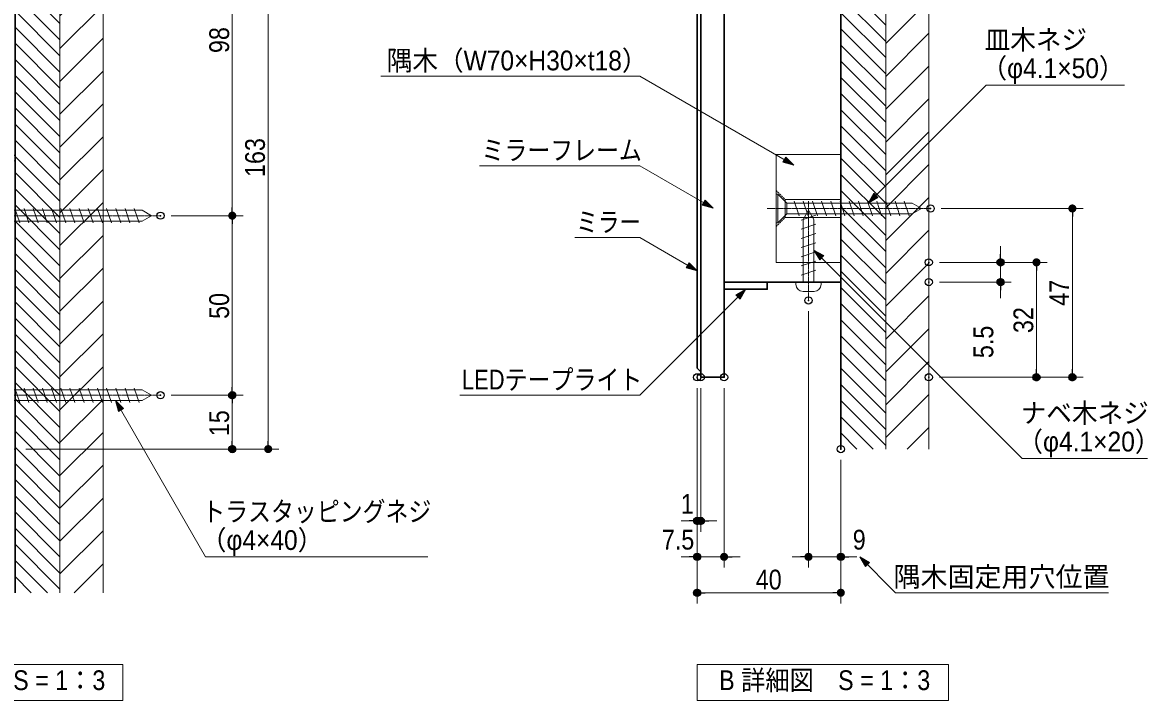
# Model space of a CAD drawing. Units: millimetres, scale not verified, with parts at other scales. Extents: x -4547 to 4547, y -2284 to 2284.
# Drawn here: x -1330 to 237, y 435 to 1379 of the extents above; entities that cross this region are included whole.
import ezdxf
from ezdxf.enums import TextEntityAlignment as Align

# ---------------------------------------------------------------- set-up
doc = ezdxf.new("R2010")
doc.units = ezdxf.units.MM
doc.header["$LTSCALE"] = 20
doc.header["$PDMODE"] = 32
doc.header["$PDSIZE"] = 10
doc.linetypes.add('USER1', pattern=[0.8, 0.5, -0.3])
doc.linetypes.add('USER2', pattern=[2.91, 1.76, -0.4, 0.35, -0.4])
for name, color, linetype, lineweight in [('0-1_3一般', 7, 'Continuous', 15), ('0-2_2寸法-2', 7, 'Continuous', 15), ('0-3_0', 7, 'Continuous', 25), ('0-5_2寸法-1', 7, 'Continuous', 15), ('0-6_2寸法-3', 7, 'Continuous', 15)]:
    doc.layers.add(name, color=color, linetype=linetype, lineweight=lineweight)
doc.layers.add('0-4_Defpoints', color=7, linetype='Continuous')
doc.styles.add('ＭＳ Ｐゴシック', font='')
doc.styles.get('ＭＳ Ｐゴシック').set_extended_font_data('MS PGothic')

# ---------------------------------------------------------------- blocks, each defined once
blk = doc.blocks.new('グループ-93')
at = {"layer": '0-1_3一般'}
for p, q in [((-250, 22670), (-250, 21730)), ((-250, 22670), (-200, 22670)), ((-200, 22670), (-200, 21730)), ((-200, 22350), (3540.2, 22350)), ((130.6, 22000), (-5.8, 22400)), ((386.2, 22000), (249.8, 22400)), ((641.8, 22000), (505.4, 22400)), ((897.4, 22000), (761, 22400)), ((1153.1, 22000), (1016.7, 22400)), ((1408.7, 22000), (1272.3, 22400)), ((1664.3, 22000), (1527.9, 22400)), ((1919.9, 22000), (1783.5, 22400)), ((2175.5, 22000), (2039.1, 22400)), ((2431.1, 22000), (2294.7, 22400)), ((2686.7, 22000), (2550.4, 22400)), ((2942.4, 22000), (2806, 22400)), ((3198, 22000), (3061.6, 22400)), ((3453.6, 22000), (3317.2, 22400)), ((3800, 22200), (3540.2, 22350)), ((-200, 22050), (3540.2, 22050)), ((3800, 22200), (3540.2, 22050)), ((-250, 21730), (-200, 21730))]:
    blk.add_line(p, q, dxfattribs=at)
at = {"layer": '0-1_3一般', "linetype": 'USER2'}
blk.add_line((-700, 22200), (4050, 22200), dxfattribs=at)
at = {"layer": '0-1_3一般'}
blk.add_arc((202.3, 22200), 652.2, 133.8974, 226.1026, dxfattribs=at)
blk = doc.blocks.new('グループ-94')
at = {"layer": '0-1_3一般', "linetype": 'USER1'}
for p, q in [((-100, 29250), (-1164, 29250)), ((0, 23941.4), (0, 29150))]:
    blk.add_line(p, q, dxfattribs=at)
for points in [[(-1264, 29150), (-1264, 28850), (-2700, 28850)], [(-2800, 28750), (-2800, 26500), (-170.7, 23870.7)], [(-200, 15700), (0, 15700), (0, 23700), (-2500, 26200), (-2641.4, 26058.6), (-200, 23617.2), (-200, 22250), (-150, 22200), (-200, 22150), (-200, 17250), (-150, 17200), (-200, 17150), (-200, 15720)]]:
    blk.add_lwpolyline(points, dxfattribs=at)
blk.add_lwpolyline([(-150, 24062.1), (-150, 29100), (-1114, 29100), (-1114, 28700), (-2650, 28700), (-2650, 26562.1)], close=True, dxfattribs=at)
for centre, start, end in [((-1164, 29150), 90, 180), ((-100, 29150), 0, 90), ((-2700, 28750), 90, 180), ((-100, 23941.4), 225, 0)]:
    blk.add_arc(centre, 100, start, end, dxfattribs=at)
blk = doc.blocks.new('グループ-95')
at = {"layer": '0-1_3一般'}
for p, q in [((-250, 17670), (-250, 16730)), ((-250, 17670), (-200, 17670)), ((-200, 17670), (-200, 16730)), ((-200, 17350), (3540.2, 17350)), ((130.6, 17000), (-5.8, 17400)), ((386.2, 17000), (249.8, 17400)), ((641.8, 17000), (505.4, 17400)), ((897.4, 17000), (761, 17400)), ((1153.1, 17000), (1016.7, 17400)), ((1408.7, 17000), (1272.3, 17400)), ((1664.3, 17000), (1527.9, 17400)), ((1919.9, 17000), (1783.5, 17400)), ((2175.5, 17000), (2039.1, 17400)), ((2431.1, 17000), (2294.7, 17400)), ((2686.7, 17000), (2550.4, 17400)), ((2942.4, 17000), (2806, 17400)), ((3198, 17000), (3061.6, 17400)), ((3453.6, 17000), (3317.2, 17400)), ((3800, 17200), (3540.2, 17350)), ((-200, 17050), (3540.2, 17050)), ((3800, 17200), (3540.2, 17050)), ((-250, 16730), (-200, 16730))]:
    blk.add_line(p, q, dxfattribs=at)
at = {"layer": '0-1_3一般', "linetype": 'USER2'}
blk.add_line((-700, 17200), (4050, 17200), dxfattribs=at)
at = {"layer": '0-1_3一般'}
blk.add_arc((202.3, 17200), 652.2, 133.8974, 226.1026, dxfattribs=at)
blk = doc.blocks.new('グループ-96')
at = {"layer": '0-1_3一般', "lineweight": 30}
blk.add_line((0, 34000), (0, 11700), dxfattribs=at)
at = {"layer": '0-1_3一般'}
for p, q in [((200, 34000), (1250, 32950)), ((650, 34000), (1250, 33400)), ((1100, 34000), (1250, 33850)), ((1250, 34000), (1250, 11700)), ((2450, 34000), (2450, 11700)), ((0, 33750), (1250, 32500)), ((0, 33300), (1250, 32050)), ((0, 32850), (1250, 31600)), ((0, 32400), (1250, 31150)), ((0, 31950), (1250, 30700)), ((0, 31500), (1250, 30250)), ((0, 31050), (1250, 29800)), ((0, 30600), (1250, 29350)), ((0, 30150), (1250, 28900)), ((0, 29700), (1250, 28450)), ((0, 29250), (1250, 28000)), ((0, 28800), (1250, 27550)), ((0, 28350), (1250, 27100)), ((0, 27900), (1250, 26650)), ((0, 27450), (1250, 26200)), ((0, 27000), (1250, 25750)), ((0, 26550), (1250, 25300)), ((0, 26100), (1250, 24850)), ((0, 25650), (1250, 24400)), ((0, 25200), (1250, 23950)), ((0, 24750), (1250, 23500)), ((0, 24300), (1250, 23050)), ((0, 23850), (1250, 22600)), ((0, 23400), (1250, 22150)), ((0, 22950), (1250, 21700)), ((0, 22500), (1250, 21250)), ((0, 22050), (1250, 20800)), ((0, 21600), (1250, 20350)), ((0, 21150), (1250, 19900)), ((0, 20700), (1250, 19450)), ((0, 20250), (1250, 19000)), ((0, 19800), (1250, 18550)), ((0, 19350), (1250, 18100)), ((0, 18900), (1250, 17650)), ((0, 18450), (1250, 17200)), ((0, 18000), (1250, 16750)), ((0, 17550), (1250, 16300)), ((0, 17100), (1250, 15850)), ((0, 16650), (1250, 15400)), ((0, 16200), (1250, 14950)), ((0, 15750), (1250, 14500)), ((0, 15300), (1250, 14050)), ((0, 14850), (1250, 13600)), ((0, 14400), (1250, 13150)), ((0, 13950), (1250, 12700)), ((0, 13500), (1250, 12250)), ((0, 13050), (1250, 11800)), ((0, 12600), (900, 11700)), ((0, 12150), (450, 11700))]:
    blk.add_line(p, q, dxfattribs=at)
at = {"layer": '0-1_3一般', "lineweight": 5}
for p, q in [((1250, 33254), (1996, 34000)), ((1250, 32339.6), (2450, 33539.6)), ((1250, 31425.2), (2450, 32625.2)), ((1250, 30510.8), (2450, 31710.8)), ((1250, 29596.4), (2450, 30796.4)), ((1250, 28682), (2450, 29882)), ((1250, 27767.6), (2450, 28967.6)), ((1250, 26853.2), (2450, 28053.2)), ((1250, 25938.8), (2450, 27138.8)), ((1250, 25024.4), (2450, 26224.4)), ((1250, 24110), (2450, 25310)), ((1250, 23195.6), (2450, 24395.6)), ((1250, 22281.2), (2450, 23481.2)), ((1250, 21366.8), (2450, 22566.8)), ((1250, 20452.4), (2450, 21652.4)), ((1250, 19538), (2450, 20738)), ((1250, 18623.6), (2450, 19823.6)), ((1250, 17709.2), (2450, 18909.2)), ((1250, 16794.8), (2450, 17994.8)), ((1250, 15880.4), (2450, 17080.4)), ((1250, 14966), (2450, 16166)), ((1250, 14051.6), (2450, 15251.6)), ((1250, 13137.2), (2450, 14337.2)), ((1250, 12222.8), (2450, 13422.8)), ((1641.6, 11700), (2450, 12508.4))]:
    blk.add_line(p, q, dxfattribs=at)
blk = doc.blocks.new('グループ-97')
at = {"layer": '0-1_3一般', "lineweight": 30}
for points in [[(-3250, 11700), (-3250, 32000), (-3900, 32000), (-3900, 11700)], [(-4000, 11700), (-4000, 31750), (-3900, 31850)], [(-3250, 11700), (-3250, 29350), (0, 29350), (0, 11700)]]:
    blk.add_lwpolyline(points, dxfattribs=at)
blk.add_lwpolyline([(-3250, 29550), (-2050, 29550), (-2050, 29350), (-3250, 29350)], close=True, dxfattribs=at)
at = {"layer": '0-1_3一般'}
for name in ['グループ-96', 'グループ-94', 'グループ-93', 'グループ-95']:
    blk.add_blockref(name, (0, 0), dxfattribs=at)
blk = doc.blocks.new('グループ-98')
at = {"layer": '0-1_3一般', "linetype": 'USER2'}
blk.add_line((22100, 22600), (22100, 19840), dxfattribs=at)
at = {"layer": '0-1_3一般'}
for p, q in [((22100, 22350), (21950, 22090.2)), ((22100, 22350), (22250, 22090.2)), ((22300, 22214.3), (21900, 22077.9)), ((22300, 21958.7), (21900, 21822.3)), ((21950, 20350), (21950, 22090.2)), ((22250, 20350), (22250, 22090.2)), ((22300, 21703.1), (21900, 21566.7)), ((22300, 21447.4), (21900, 21311)), ((22300, 21191.8), (21900, 21055.4)), ((22300, 20936.2), (21900, 20799.8)), ((22300, 20680.6), (21900, 20544.2)), ((21750, 20350), (22450, 20350)), ((21750, 20300), (21750, 20350)), ((21750, 20350), (21750, 20290)), ((21950, 20090), (22260, 20090)), ((22450, 20350), (22450, 20290))]:
    blk.add_line(p, q, dxfattribs=at)
for centre, start, end in [((21950, 20290), 180, 270), ((22250, 20290), 270, 0)]:
    blk.add_arc(centre, 200, start, end, dxfattribs=at)
blk = doc.blocks.new('グループ-99')
at = {"layer": '0-1_3一般'}
for p, q in [((21200, 22800), (21250, 22800)), ((21200, 22800), (21200, 22000)), ((21250, 22800), (21250, 22000)), ((21250, 22800), (21500, 22550)), ((21836.2, 22200), (21699.8, 22600)), ((22091.8, 22200), (21955.4, 22600)), ((22347.4, 22200), (22211, 22600)), ((22603.1, 22200), (22466.7, 22600)), ((22858.7, 22200), (22722.3, 22600)), ((23114.3, 22200), (22977.9, 22600)), ((23369.9, 22200), (23233.5, 22600)), ((23625.5, 22200), (23489.1, 22600)), ((23881.1, 22200), (23744.7, 22600)), ((24136.7, 22200), (24000.4, 22600)), ((24392.4, 22200), (24256, 22600)), ((24648, 22200), (24511.6, 22600)), ((24903.6, 22200), (24767.2, 22600)), ((21500, 22550), (24990.2, 22550)), ((21500, 22250), (24990.2, 22250)), ((25250, 22400), (24990.2, 22550)), ((25250, 22400), (24990.2, 22250)), ((21200, 22000), (21250, 22000))]:
    blk.add_line(p, q, dxfattribs=at)
at = {"layer": '0-1_3一般', "linetype": 'USER2'}
blk.add_line((20950, 22400), (25500, 22400), dxfattribs=at)
at = {"layer": '0-1_3一般'}
blk.add_lwpolyline([(21250, 22000), (21500, 22250), (21500, 22550)], dxfattribs=at)
blk = doc.blocks.new('グループ-100')
at = {"layer": '0-1_3一般', "linetype": 'USER1'}
blk.add_line((21450, 22650), (23000, 22650), dxfattribs=at)
blk.add_lwpolyline([(21200, 23900), (23000, 23900), (23000, 20900), (21200, 20900)], close=True, dxfattribs=at)
for points in [[(21200, 22900), (21450, 22650), (21450, 22150)], [(21200, 21900), (21450, 22150), (23000, 22150)]]:
    blk.add_lwpolyline(points, dxfattribs=at)
blk = doc.blocks.new('グループ-101')
at = {"layer": '0-1_3一般', "lineweight": 30}
blk.add_line((23000, 29900), (23000, 15700), dxfattribs=at)
at = {"layer": '0-1_3一般'}
for p, q in [((23200, 29900), (24250, 28850)), ((23650, 29900), (24250, 29300)), ((24100, 29900), (24250, 29750)), ((24250, 29900), (24250, 15700)), ((25450, 29900), (25450, 15700)), ((23000, 29650), (24250, 28400)), ((23000, 29200), (24250, 27950)), ((23000, 28750), (24250, 27500)), ((23000, 28300), (24250, 27050)), ((23000, 27850), (24250, 26600)), ((23000, 27400), (24250, 26150)), ((23000, 26950), (24250, 25700)), ((23000, 26500), (24250, 25250)), ((23000, 26050), (24250, 24800)), ((23000, 25600), (24250, 24350)), ((23000, 25150), (24250, 23900)), ((23000, 24700), (24250, 23450)), ((23000, 24250), (24250, 23000)), ((23000, 23800), (24250, 22550)), ((23000, 23350), (24250, 22100)), ((23000, 22900), (24250, 21650)), ((23000, 22450), (24250, 21200)), ((23000, 22000), (24250, 20750)), ((23000, 21550), (24250, 20300)), ((23000, 21100), (24250, 19850)), ((23000, 20650), (24250, 19400)), ((23000, 20200), (24250, 18950)), ((23000, 19750), (24250, 18500)), ((23000, 19300), (24250, 18050)), ((23000, 18850), (24250, 17600)), ((23000, 18400), (24250, 17150)), ((23000, 17950), (24250, 16700)), ((23000, 17500), (24250, 16250)), ((23000, 17050), (24250, 15800)), ((23000, 16600), (23900, 15700)), ((23000, 16150), (23450, 15700))]:
    blk.add_line(p, q, dxfattribs=at)
at = {"layer": '0-1_3一般', "lineweight": 5}
for p, q in [((24250, 29736.4), (24413.6, 29900)), ((24250, 28822), (25328, 29900)), ((24250, 27907.6), (25450, 29107.6)), ((24250, 26993.2), (25450, 28193.2)), ((24250, 26078.8), (25450, 27278.8)), ((24250, 25164.4), (25450, 26364.4)), ((24250, 24250), (25450, 25450)), ((24250, 23335.6), (25450, 24535.6)), ((24250, 22421.2), (25450, 23621.2)), ((24250, 21506.8), (25450, 22706.8)), ((24250, 20592.4), (25450, 21792.4)), ((24250, 19678), (25450, 20878)), ((24250, 18763.6), (25450, 19963.6)), ((24250, 17849.2), (25450, 19049.2)), ((24250, 16934.8), (25450, 18134.8)), ((24250, 16020.4), (25450, 17220.4)), ((24844, 15700), (25450, 16306))]:
    blk.add_line(p, q, dxfattribs=at)
blk = doc.blocks.new('グループ-102')
at = {"layer": '0-1_3一般', "lineweight": 30}
for points in [[(19100, 17850), (19000, 17950), (19000, 29900)], [(19750, 29900), (19750, 17700), (19100, 17700), (19100, 29900)], [(23000, 29900), (23000, 20350), (19750, 20350), (19750, 29900)]]:
    blk.add_lwpolyline(points, dxfattribs=at)
blk.add_lwpolyline([(19750, 20350), (20950, 20350), (20950, 20150), (19750, 20150)], close=True, dxfattribs=at)
at = {"layer": '0-1_3一般'}
for name in ['グループ-101', 'グループ-100', 'グループ-99', 'グループ-98']:
    blk.add_blockref(name, (0, 0), dxfattribs=at)
blk = doc.blocks.new('_Dot')
at = {"layer": '0-3_0'}
blk.add_line((-10, 0), (-20, 0), dxfattribs=at)
for points in [[(0, 0), (-10, 0), (-9.92, 1.25)], [(0, 0), (-9.92, -1.25), (-10, 0)], [(0, 0), (-9.92, 1.25), (-9.69, 2.49)], [(0, 0), (-9.69, -2.49), (-9.92, -1.25)], [(0, 0), (-9.69, 2.49), (-9.3, 3.68)], [(0, 0), (-9.3, -3.68), (-9.69, -2.49)], [(0, 0), (-9.3, 3.68), (-8.76, 4.82)], [(0, 0), (-8.76, -4.82), (-9.3, -3.68)], [(0, 0), (-8.76, 4.82), (-8.09, 5.88)], [(0, 0), (-8.09, -5.88), (-8.76, -4.82)], [(0, 0), (-8.09, 5.88), (-7.29, 6.85)], [(0, 0), (-7.29, -6.85), (-8.09, -5.88)], [(0, 0), (-7.29, 6.85), (-6.37, 7.71)], [(0, 0), (-6.37, -7.71), (-7.29, -6.85)], [(0, 0), (-6.37, 7.71), (-5.36, 8.44)], [(0, 0), (-5.36, -8.44), (-6.37, -7.71)], [(0, 0), (-5.36, 8.44), (-4.26, 9.05)], [(0, 0), (-4.26, -9.05), (-5.36, -8.44)], [(0, 0), (-4.26, 9.05), (-3.09, 9.51)], [(0, 0), (-3.09, -9.51), (-4.26, -9.05)], [(0, 0), (-3.09, 9.51), (-1.87, 9.82)], [(0, 0), (-1.87, -9.82), (-3.09, -9.51)], [(0, 0), (-1.87, 9.82), (-0.63, 9.98)], [(0, 0), (-0.63, -9.98), (-1.87, -9.82)], [(0, 0), (-0.63, 9.98), (0.63, 9.98)], [(0, 0), (0.63, -9.98), (-0.63, -9.98)], [(0, 0), (0.63, 9.98), (1.87, 9.82)], [(0, 0), (1.87, 9.82), (3.09, 9.51)], [(0, 0), (3.09, 9.51), (4.26, 9.05)], [(0, 0), (4.26, 9.05), (5.36, 8.44)], [(0, 0), (5.36, 8.44), (6.37, 7.71)], [(0, 0), (6.37, 7.71), (7.29, 6.85)], [(0, 0), (7.29, 6.85), (8.09, 5.88)], [(0, 0), (8.09, 5.88), (8.76, 4.82)], [(0, 0), (8.76, 4.82), (9.3, 3.68)], [(0, 0), (9.3, 3.68), (9.69, 2.49)], [(0, 0), (9.69, 2.49), (9.92, 1.25)], [(0, 0), (9.92, 1.25), (10, 0)], [(0, 0), (1.87, -9.82), (0.63, -9.98)], [(0, 0), (3.09, -9.51), (1.87, -9.82)], [(0, 0), (4.26, -9.05), (3.09, -9.51)], [(0, 0), (5.36, -8.44), (4.26, -9.05)], [(0, 0), (6.37, -7.71), (5.36, -8.44)], [(0, 0), (7.29, -6.85), (6.37, -7.71)], [(0, 0), (8.09, -5.88), (7.29, -6.85)], [(0, 0), (8.76, -4.82), (8.09, -5.88)], [(0, 0), (9.3, -3.68), (8.76, -4.82)], [(0, 0), (9.69, -2.49), (9.3, -3.68)], [(0, 0), (9.92, -1.25), (9.69, -2.49)], [(0, 0), (10, 0), (9.92, -1.25)]]:
    blk.add_solid(points, dxfattribs=at)

msp = doc.modelspace()

# ---------------------------------------------------------------- linework, layer by layer
at = {"layer": '0-2_2寸法-2'}
for p, q in [((31.87, 1056.26), (31.87, 1067.51)), ((-53.13, 1045), (46.87, 1045)), ((31.87, 1045), (31.87, 1017.5)), ((-53.13, 1017.5), (46.87, 1017.5)), ((31.87, 1006.24), (31.87, 994.99)), ((-235.63, 977), (-235.63, 620)), ((-390.63, 870), (-390.63, 670)), ((-385.63, 870), (-385.63, 670)), ((-353.13, 870), (-353.13, 620)), ((-190.63, 770), (-190.63, 620)), ((-401.88, 685), (-413.14, 685)), ((-390.63, 685), (-385.63, 685)), ((-374.37, 685), (-363.11, 685)), ((-390.63, 670), (-390.63, 620)), ((-401.88, 635), (-413.14, 635)), ((-353.13, 635), (-390.63, 635)), ((-341.87, 635), (-330.61, 635)), ((-246.88, 635), (-258.14, 635)), ((-235.63, 635), (-190.63, 635)), ((-179.37, 635), (-168.11, 635))]:
    msp.add_line(p, q, dxfattribs=at)
at = {"layer": '0-4_Defpoints'}
for p in [(-1138.13, 1110), (-65.63, 1120), (-68.13, 1045), (31.87, 1045), (-68.13, 1017.5), (31.87, 1017.5), (-235.63, 992), (-390.63, 885), (-385.63, 885), (-353.13, 885), (-68.13, 885), (81.87, 885), (131.87, 885), (-1138.13, 860), (-1038.13, 860), (-1038.13, 785), (-190.63, 785), (-390.63, 685), (-385.63, 685), (-390.63, 635), (-190.63, 635), (-390.63, 585)]:
    msp.add_point(p, dxfattribs=at)
at = {"layer": '0-5_2寸法-1'}
for p, q in [((-1038.13, 1121.26), (-1038.13, 1588.74)), ((-988.13, 796.26), (-988.13, 1588.74)), ((-50.63, 1120), (146.87, 1120)), ((-1123.13, 1110), (-1023.13, 1110)), ((-1123.13, 1110), (-1023.13, 1110)), ((-1038.13, 1098.74), (-1038.13, 871.26)), ((131.87, 1108.74), (131.87, 896.26)), ((46.87, 1045), (96.87, 1045)), ((81.87, 1033.74), (81.87, 896.26)), ((-53.13, 885), (96.87, 885)), ((96.87, 885), (146.87, 885)), ((-1123.13, 860), (-1023.13, 860)), ((-1123.13, 860), (-1023.13, 860)), ((-1038.13, 796.26), (-1038.13, 848.74)), ((-1325.63, 785), (-1023.13, 785)), ((-1023.13, 785), (-973.13, 785)), ((-390.63, 620), (-390.63, 570)), ((-190.63, 620), (-190.63, 570)), ((-201.88, 585), (-379.37, 585))]:
    msp.add_line(p, q, dxfattribs=at)
at = {"layer": '0-6_2寸法-3'}
for points in [[(-831.2, 1304.33), (-470.63, 1304.33), (-256.2, 1180.53)], [(204.61, 1291.91), (11.87, 1291.91), (-152.54, 1127.5)], [(-694.03, 1179.45), (-470.63, 1179.45), (-368.43, 1120.45)], [(-560.91, 1079.45), (-470.63, 1079.45), (-390.63, 1033.26)], [(236.52, 772.09), (61.87, 772.09), (-228.13, 1062.09)], [(-721.24, 860), (-470.63, 860), (-323.13, 1007.5)], [(-765.8, 635), (-1075.3, 635), (-1200.88, 852.5)], [(182.04, 585), (-114.3, 585), (-164.3, 635)]]:
    msp.add_lwpolyline(points, dxfattribs=at)
at = {"layer": '0-6_2寸法-3', "lineweight": 5}
for points in [[(-267.35, 1191.68), (-256.2, 1180.53), (-271.43, 1184.61)], [(-379.58, 1131.6), (-368.43, 1120.45), (-383.66, 1124.53)], [(-138.88, 1135.38), (-152.54, 1127.5), (-144.65, 1141.16)], [(-220, 1048.57), (-228.13, 1062.09), (-214.33, 1054.45)], [(-401.78, 1044.42), (-390.63, 1033.26), (-405.86, 1037.35)], [(-336.78, 999.62), (-323.13, 1007.5), (-331.01, 993.84)], [(-1196.53, 837.34), (-1200.88, 852.5), (-1189.53, 841.55)], [(-156.41, 621.34), (-164.3, 635), (-150.64, 627.12)]]:
    msp.add_lwpolyline(points, close=True, dxfattribs=at)
at = {"layer": '0-6_2寸法-3'}
for points in [[(-1540.63, 485), (-1190.63, 485), (-1190.63, 435), (-1540.63, 435)], [(-390.63, 485), (-40.63, 485), (-40.63, 435), (-390.63, 435)]]:
    msp.add_lwpolyline(points, close=True, dxfattribs=at)
for points in [[(-267.35, 1191.68), (-271.43, 1184.61), (-256.2, 1180.53)], [(-379.58, 1131.6), (-383.66, 1124.53), (-368.43, 1120.45)], [(-138.88, 1135.38), (-144.65, 1141.16), (-152.54, 1127.5)], [(-220, 1048.57), (-214.33, 1054.45), (-228.13, 1062.09)], [(-401.78, 1044.42), (-405.86, 1037.35), (-390.63, 1033.26)], [(-336.78, 999.62), (-331.01, 993.84), (-323.13, 1007.5)], [(-1196.53, 837.34), (-1189.53, 841.55), (-1200.88, 852.5)], [(-156.41, 621.34), (-150.64, 627.12), (-164.3, 635)]]:
    msp.add_solid(points, dxfattribs=at)

# ---------------------------------------------------------------- block references
at = {"layer": '0-1_3一般', "xscale": 0.05, "yscale": 0.05}
for name in ['グループ-97', 'グループ-102']:
    msp.add_blockref(name, (-1340.63, 0), dxfattribs=at)
at = {"layer": '0-2_2寸法-2', "xscale": 0.5627563, "yscale": 0.5627563}
for p, rotation in [((31.87, 1045), 270), ((31.87, 1017.5), 90), ((-385.63, 685), 180), ((-353.13, 635), 180), ((-190.63, 635), 180)]:
    msp.add_blockref('_Dot', p, dxfattribs=dict(at, rotation=rotation))
for p in [(-390.63, 685), (-390.63, 635), (-235.63, 635)]:
    msp.add_blockref('_Dot', p, dxfattribs=at)
at = {"layer": '0-5_2寸法-1', "xscale": 0.5627563, "yscale": 0.5627563}
for p, rotation in [((-1038.13, 1110), 270), ((-1038.13, 1110), 90), ((131.87, 1120), 90), ((81.87, 1045), 90), ((81.87, 885), 270), ((131.87, 885), 270), ((-1038.13, 860), 270), ((-1038.13, 860), 90), ((-1038.13, 785), 270), ((-988.13, 785), 270), ((-390.63, 585), 180)]:
    msp.add_blockref('_Dot', p, dxfattribs=dict(at, rotation=rotation))
msp.add_blockref('_Dot', (-190.63, 585), dxfattribs=at)

# ---------------------------------------------------------------- texts
at = {"layer": '0-2_2寸法-2', "style": 'ＭＳ Ｐゴシック', "width": 0.9}
msp.add_text('5.5', height=27.57, rotation=90, dxfattribs=at).set_placement((30.02, 911.69), align=Align.BOTTOM_LEFT)
for s, p in [('1', (-413.32, 686.86)), ('7.5', (-439.85, 636.86)), ('9', (-174, 636.86))]:
    msp.add_text(s, height=27.57, dxfattribs=at).set_placement(p, align=Align.BOTTOM_LEFT)
at = {"layer": '0-5_2寸法-1', "style": 'ＭＳ Ｐゴシック', "width": 0.9}
for s, p in [('98', (-1034.33, 1336.4)), ('163', (-984.41, 1163.83)), ('47', (135.67, 984.56)), ('50', (-1034.41, 966.26)), ('32', (85.67, 946.56)), ('15', (-1034.41, 803.05))]:
    msp.add_text(s, height=27.57, rotation=90, dxfattribs=at).set_placement(p, align=Align.BOTTOM_LEFT)
msp.add_text('40', height=27.57, dxfattribs=at).set_placement((-309.07, 581.28), align=Align.BOTTOM_LEFT)
at = {"layer": '0-6_2寸法-3', "style": 'ＭＳ Ｐゴシック'}
for s, height, width, p in [('皿木ネジ', 27.51, 0.95, (9.72, 1333.12)), ('隅木（W70×H30×t18）', 27.51, 0.95, (-822.91, 1304.05)), ('（φ4.1×50）', 27.57, 0.95, (5.25, 1293.24)), ('ミラーフレーム', 27.51, 0.85, (-691.06, 1179.18)), ('ミラー', 27.51, 0.8, (-558.96, 1079.18)), ('LEDテープライト', 27.57, 0.85, (-718.49, 859.73)), ('ナベ木ネジ', 27.51, 0.95, (60, 813.3)), ('（φ4.1×20）', 27.57, 0.95, (55.25, 773.42)), ('トラスタッピングネジ', 27.51, 0.85, (-1079.92, 676.1)), ('（φ4×40）', 27.51, 0.95, (-1081.92, 636.33)), ('A 詳細図\u3000S = 1：3', 27.51, 0.9, (-1509, 441.24)), ('B 詳細図\u3000S = 1：3', 27.51, 0.9, (-360.09, 441.24))]:
    msp.add_text(s, height=height, dxfattribs=dict(at, width=width)).set_placement(p, align=Align.BOTTOM_LEFT)
msp.add_text('隅木固定用穴位置', height=27.57, dxfattribs=at).set_placement((-117.19, 585.16), align=Align.BOTTOM_LEFT)

doc.saveas('drawing.dxf')
